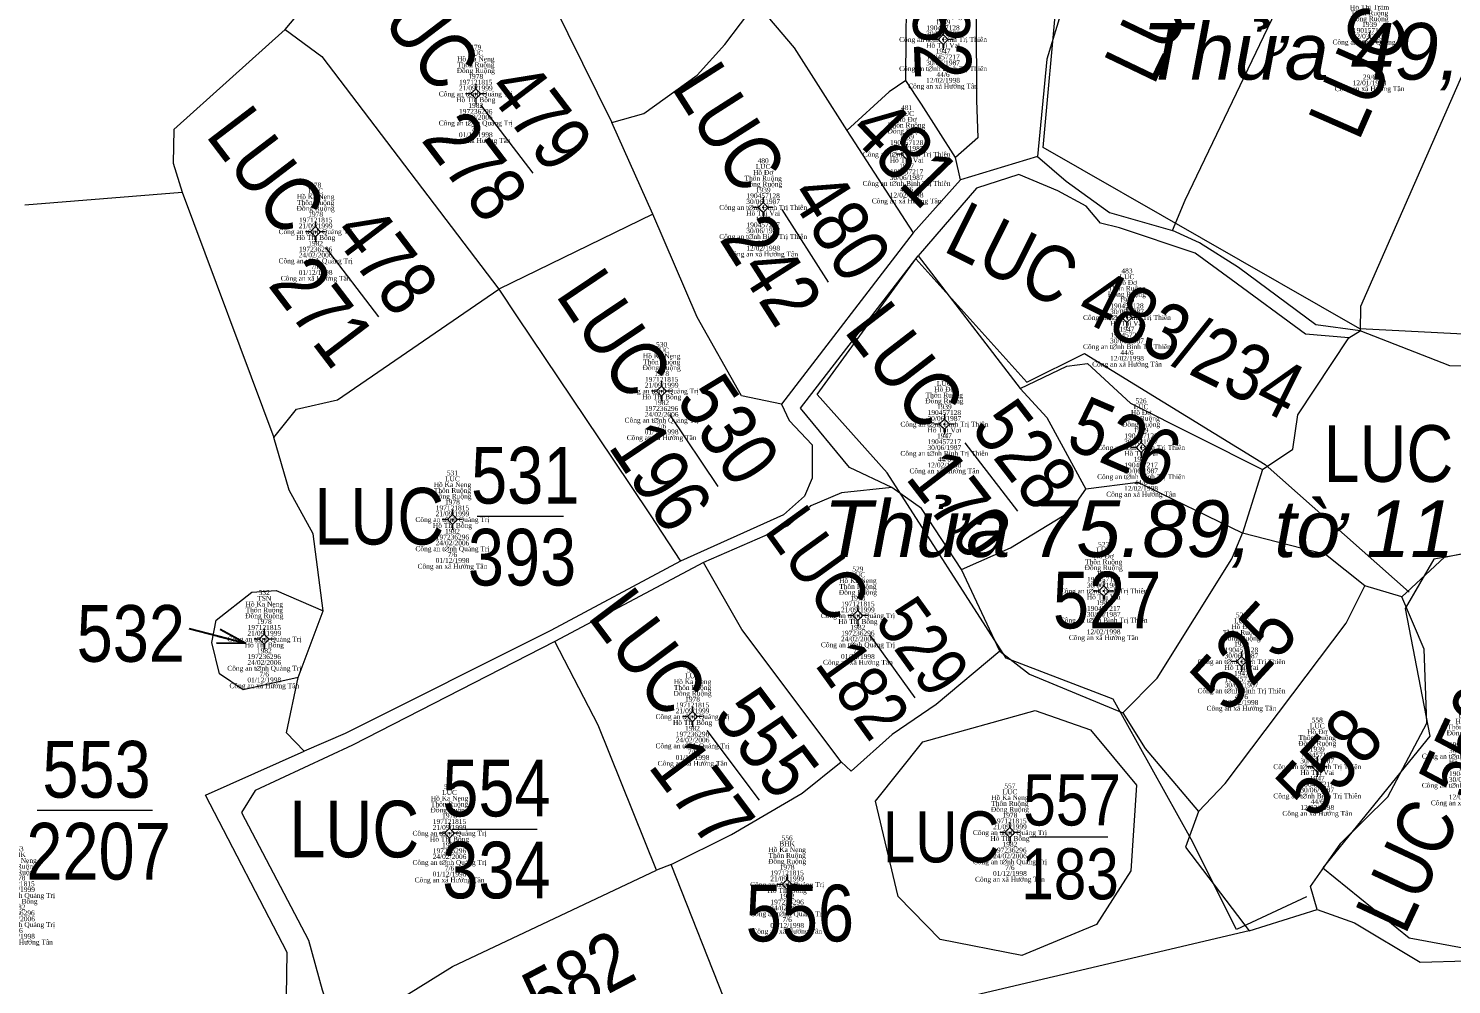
# Model space of a CAD drawing. Header units: metres. Extents: x 545779 to 547235, y 1841259 to 1843294.
# Drawn here: x 546400.9 to 546488.8, y 1842431 to 1842490 of the extents above; entities that cross this region are included whole.
import ezdxf
from ezdxf.enums import TextEntityAlignment as Align

# ---------------------------------------------------------------- set-up
doc = ezdxf.new("R2010")
doc.units = ezdxf.units.M
doc.header["$MEASUREMENT"] = 0
for name, color, linetype, lineweight in [('Level 1', 7, 'Continuous', 0), ('Level 10', 7, 'Continuous', 0), ('Level 11', 7, 'Continuous', 0), ('Level 13', 7, 'Continuous', 0), ('Level 15', 7, 'Continuous', 0), ('Level 18', 7, 'Continuous', 0), ('Level 23', 7, 'Continuous', 0), ('Level 31', 7, 'Continuous', 0)]:
    doc.layers.add(name, color=color, linetype=linetype, lineweight=lineweight)
doc.styles.add('Style-Vnariali', font='Vnariali.shx')
doc.styles.add('Style-vnarialNarrowI', font='vnarialNarrowI.shx')
doc.styles.add('Style-Vntimei', font='Vntimei.shx')
doc.dimstyles.get("Standard").update_dxf_attribs({"dimtxt": 0.18, "dimasz": 0.18, "dimexe": 0.18, "dimexo": 0.0625, "dimgap": 0.09, "dimtad": 0, "dimtih": 1, "dimtoh": 1, "dimdec": 4, "dimzin": 0, "dimdsep": 46, "dimtxsty": 'Standard', "dimcen": 0.09, "dimadec": 0, "dimazin": 0, "dimtfac": 1, "dimtdec": 4, "dimtofl": 0, "dimtmove": 0, "dimatfit": 3, "dimfxl": 1, "dimtolj": 1, "dimtzin": 0, "dimarcsym": 0})

# ---------------------------------------------------------------- blocks, each defined once
blk = doc.blocks.new('N_THUA_620')
at = {"layer": 'Level 13', "color": 230, "linetype": 'Continuous', "lineweight": 13, "flags": 128}
blk.add_lwpolyline([(-2.871527, -0.001946), (2.44204, -0.004404)], dxfattribs=at)
at = {"layer": 'Level 13', "color": 230, "linetype": 'Continuous', "lineweight": 0, "style": 'Style-vnarialNarrowI'}
blk.add_text('449', height=3.499914, rotation=0.000059, dxfattribs=at).set_placement((-0.06613, 0.777535), align=Align.CENTER)
blk.add_text('LUC ', height=3.499914, rotation=0.000059, dxfattribs=at).set_placement((-3.772788, 0.000309), align=Align.MIDDLE_RIGHT)
blk.add_text('421', height=3.499914, rotation=0.000059, dxfattribs=at).set_placement((0.087661, -0.7877), align=Align.TOP_CENTER)
blk = doc.blocks.new('N_THUA_664')
at = {"layer": 'Level 13', "color": 230, "linetype": 'Continuous', "lineweight": 13, "flags": 128}
blk.add_lwpolyline([(-2.876058, 0.0024), (2.504095, 0.004239)], dxfattribs=at)
at = {"layer": 'Level 13', "color": 230, "linetype": 'Continuous', "lineweight": 0, "style": 'Style-vnarialNarrowI'}
blk.add_text('478', height=3.499923, rotation=359.999991, dxfattribs=at).set_placement((-0.014378, 0.780863), align=Align.CENTER)
blk.add_text('LUC ', height=3.499923, rotation=359.999991, dxfattribs=at).set_placement((-3.778253, 0.004355), align=Align.MIDDLE_RIGHT)
blk.add_text('271', height=3.499923, rotation=359.999991, dxfattribs=at).set_placement((0.124217, -0.776566), align=Align.TOP_CENTER)
blk = doc.blocks.new('N_THUA_665')
at = {"layer": 'Level 13', "color": 230, "linetype": 'Continuous', "lineweight": 13, "flags": 128}
blk.add_lwpolyline([(-2.840073, 0.000145), (2.476068, 0.000437)], dxfattribs=at)
at = {"layer": 'Level 13', "color": 230, "linetype": 'Continuous', "lineweight": 0, "style": 'Style-vnarialNarrowI'}
blk.add_text('479', height=3.499923, rotation=359.999991, dxfattribs=at).set_placement((-0.043334, 0.778608), align=Align.CENTER)
blk.add_text('LUC ', height=3.499923, rotation=359.999991, dxfattribs=at).set_placement((-3.778253, 0.004355), align=Align.MIDDLE_RIGHT)
blk.add_text('278', height=3.499923, rotation=359.999991, dxfattribs=at).set_placement((-0.020269, -0.779304), align=Align.TOP_CENTER)
blk = doc.blocks.new('N_THUA_666')
at = {"layer": 'Level 13', "color": 230, "linetype": 'Continuous', "lineweight": 13, "flags": 128}
blk.add_lwpolyline([(-2.837779, -0.005865), (2.4773, -0.001576)], dxfattribs=at)
at = {"layer": 'Level 13', "color": 230, "linetype": 'Continuous', "lineweight": 0, "style": 'Style-vnarialNarrowI'}
blk.add_text('480', height=3.499985, rotation=359.999888, dxfattribs=at).set_placement((-0.042938, 0.782223), align=Align.CENTER)
blk.add_text('LUC ', height=3.499985, rotation=359.999888, dxfattribs=at).set_placement((-3.769638, 0.000603), align=Align.MIDDLE_RIGHT)
blk.add_text('242', height=3.499985, rotation=359.999888, dxfattribs=at).set_placement((-0.060727, -0.780536), align=Align.TOP_CENTER)
blk = doc.blocks.new('N_THUA_668')
at = {"layer": 'Level 13', "color": 230, "linetype": 'Continuous', "lineweight": 0, "style": 'Style-vnarialNarrowI'}
blk.add_text('481', height=3.49998, rotation=314.086478, dxfattribs=at).set_placement((0.21058, -0.213929), align=Align.MIDDLE_CENTER)
blk = doc.blocks.new('N_THUA_670')
at = {"layer": 'Level 13', "color": 230, "linetype": 'Continuous', "lineweight": 0, "style": 'Style-vnarialNarrowI'}
blk.add_text('482', height=3.49998, rotation=272.091333, dxfattribs=at).set_placement((0.004279, -0.121665), align=Align.MIDDLE_CENTER)
blk = doc.blocks.new('N_THUA_671')
at = {"layer": 'Level 13', "color": 230, "linetype": 'Continuous', "lineweight": 0, "style": 'Style-vnarialNarrowI'}
blk.add_text('LUC 483/234', height=3.499974, rotation=0.000061, dxfattribs=at).set_placement((0.09766, 0.004341), align=Align.MIDDLE_CENTER)
blk = doc.blocks.new('N_THUA_672')
at = {"layer": 'Level 13', "color": 230, "linetype": 'Continuous', "lineweight": 13, "flags": 128}
blk.add_lwpolyline([(-2.848102, -0.004425), (2.476485, 0.005217)], dxfattribs=at)
at = {"layer": 'Level 13', "color": 230, "linetype": 'Continuous', "lineweight": 0, "style": 'Style-vnarialNarrowI'}
blk.add_text('484', height=3.499981, rotation=359.999916, dxfattribs=at).set_placement((-0.079283, 0.78345), align=Align.CENTER)
blk.add_text('LUC ', height=3.499981, rotation=359.999916, dxfattribs=at).set_placement((-3.774077, -0.001157), align=Align.MIDDLE_RIGHT)
blk.add_text('402', height=3.499981, rotation=359.999916, dxfattribs=at).set_placement((-0.068713, -0.778952), align=Align.TOP_CENTER)
blk = doc.blocks.new('N_THUA_726')
at = {"layer": 'Level 13', "color": 230, "linetype": 'Continuous', "lineweight": 13, "flags": 128}
blk.add_lwpolyline([(-2.84, 0), (2.48, 0)], dxfattribs=at)
at = {"layer": 'Level 13', "color": 230, "linetype": 'Continuous', "lineweight": 0, "style": 'Style-vnarialNarrowI'}
blk.add_text('524', height=3.49998, dxfattribs=at).set_placement((-0.072599, 0.78), align=Align.CENTER)
blk.add_text('LUC ', height=3.49998, dxfattribs=at).set_placement((-3.771418, -0.00001), align=Align.MIDDLE_RIGHT)
blk.add_text('350', height=3.49998, dxfattribs=at).set_placement((-0.045308, -0.78002), align=Align.TOP_CENTER)
blk = doc.blocks.new('N_THUA_728')
at = {"layer": 'Level 13', "color": 230, "linetype": 'Continuous', "lineweight": 0, "style": 'Style-vnarialNarrowI'}
blk.add_text('525', height=3.49986, rotation=47.385944, dxfattribs=at).set_placement((0.097457, 0.104894), align=Align.MIDDLE_CENTER)
blk = doc.blocks.new('N_THUA_730')
at = {"layer": 'Level 13', "color": 230, "linetype": 'Continuous', "lineweight": 0, "style": 'Style-vnarialNarrowI'}
blk.add_text('526', height=3.49998, rotation=336.614778, dxfattribs=at).set_placement((0.154326, -0.070402), align=Align.MIDDLE_CENTER)
blk = doc.blocks.new('N_THUA_732')
at = {"layer": 'Level 13', "color": 230, "linetype": 'Continuous', "lineweight": 0, "style": 'Style-vnarialNarrowI'}
blk.add_text('527', height=3.49998, dxfattribs=at).set_placement((0.239274, -0.00001), align=Align.MIDDLE_CENTER)
blk = doc.blocks.new('N_THUA_733')
at = {"layer": 'Level 13', "color": 230, "linetype": 'Continuous', "lineweight": 13, "flags": 128}
blk.add_lwpolyline([(-2.844302, -0.005633), (2.482128, -0.005737)], dxfattribs=at)
at = {"layer": 'Level 13', "color": 230, "linetype": 'Continuous', "lineweight": 0, "style": 'Style-vnarialNarrowI'}
blk.add_text('528', height=3.499977, rotation=359.999918, dxfattribs=at).set_placement((-0.014097, 0.778839), align=Align.CENTER)
blk.add_text('LUC ', height=3.499977, rotation=359.999918, dxfattribs=at).set_placement((-3.770815, -0.002438), align=Align.MIDDLE_RIGHT)
blk.add_text('170', height=3.499977, rotation=359.999918, dxfattribs=at).set_placement((-0.04636, -0.78361), align=Align.TOP_CENTER)
blk = doc.blocks.new('N_THUA_734')
at = {"layer": 'Level 13', "color": 230, "linetype": 'Continuous', "lineweight": 13, "flags": 128}
blk.add_lwpolyline([(-2.833865, 0.001753), (2.482566, 0.004912)], dxfattribs=at)
at = {"layer": 'Level 13', "color": 230, "linetype": 'Continuous', "lineweight": 0, "style": 'Style-vnarialNarrowI'}
blk.add_text('529', height=3.499918, rotation=359.999919, dxfattribs=at).set_placement((-0.045414, 0.774277), align=Align.CENTER)
blk.add_text('LUC ', height=3.499918, rotation=359.999919, dxfattribs=at).set_placement((-3.765024, 0.005187), align=Align.MIDDLE_RIGHT)
blk.add_text('182', height=3.499918, rotation=359.999919, dxfattribs=at).set_placement((-0.055006, -0.77604), align=Align.TOP_CENTER)
blk = doc.blocks.new('N_THUA_735')
at = {"layer": 'Level 13', "color": 230, "linetype": 'Continuous', "lineweight": 13, "flags": 128}
blk.add_lwpolyline([(-2.823464, -0.005548), (2.529443, -0.001617)], dxfattribs=at)
at = {"layer": 'Level 13', "color": 230, "linetype": 'Continuous', "lineweight": 0, "style": 'Style-vnarialNarrowI'}
blk.add_text('530', height=3.499975, rotation=359.999938, dxfattribs=at).set_placement((-0.011934, 0.776334), align=Align.CENTER)
blk.add_text('LUC ', height=3.499975, rotation=359.999938, dxfattribs=at).set_placement((-3.771284, -0.002183), align=Align.MIDDLE_RIGHT)
blk.add_text('196', height=3.499975, rotation=359.999938, dxfattribs=at).set_placement((0.026745, -0.779716), align=Align.TOP_CENTER)
blk = doc.blocks.new('N_THUA_736')
at = {"layer": 'Level 13', "color": 230, "linetype": 'Continuous', "lineweight": 13, "flags": 128}
blk.add_lwpolyline([(-2.84, 0), (2.48, 0)], dxfattribs=at)
at = {"layer": 'Level 13', "color": 230, "linetype": 'Continuous', "lineweight": 0, "style": 'Style-vnarialNarrowI'}
blk.add_text('531', height=3.49998, dxfattribs=at).set_placement((0.124692, 0.78), align=Align.CENTER)
blk.add_text('LUC ', height=3.49998, dxfattribs=at).set_placement((-3.771418, -0.00001), align=Align.MIDDLE_RIGHT)
blk.add_text('393', height=3.49998, dxfattribs=at).set_placement((-0.070515, -0.78002), align=Align.TOP_CENTER)
blk = doc.blocks.new('N_THUA_738')
at = {"layer": 'Level 13', "color": 230, "linetype": 'Continuous', "lineweight": 0, "style": 'Style-vnarialNarrowI'}
blk.add_text('532', height=3.49998, dxfattribs=at).set_placement((0.117816, -0.00001), align=Align.MIDDLE_CENTER)
blk = doc.blocks.new('TerminatorOpen_0.5')
at = {"color": 0, "linetype": 'ByBlock', "lineweight": -2}
for q in [(-1, 0.25), (-1, 0), (-1, -0.25)]:
    blk.add_line((0, 0), q, dxfattribs=at)
blk = doc.blocks.new('N_THUA_769')
at = {"layer": 'Level 13', "color": 230, "linetype": 'Continuous', "lineweight": 13, "flags": 128}
blk.add_lwpolyline([(-2.61, 0), (4.52, 0)], dxfattribs=at)
at = {"layer": 'Level 13', "color": 230, "linetype": 'Continuous', "lineweight": 0, "style": 'Style-vnarialNarrowI'}
blk.add_text('553', height=3.49998, dxfattribs=at).set_placement((1.059485, 0.78), align=Align.CENTER)
blk.add_text('BHK ', height=3.49998, dxfattribs=at).set_placement((-3.719263, -0.00001), align=Align.MIDDLE_RIGHT)
blk.add_text('2207', height=3.49998, dxfattribs=at).set_placement((1.184126, -0.78002), align=Align.TOP_CENTER)
blk = doc.blocks.new('N_THUA_770')
at = {"layer": 'Level 13', "color": 230, "linetype": 'Continuous', "lineweight": 13, "flags": 128}
blk.add_lwpolyline([(-2.84, 0), (2.41, 0)], dxfattribs=at)
at = {"layer": 'Level 13', "color": 230, "linetype": 'Continuous', "lineweight": 0, "style": 'Style-vnarialNarrowI'}
blk.add_text('554', height=3.49998, dxfattribs=at).set_placement((-0.112599, 0.78), align=Align.CENTER)
blk.add_text('LUC ', height=3.49998, dxfattribs=at).set_placement((-3.771418, -0.00001), align=Align.MIDDLE_RIGHT)
blk.add_text('334', height=3.49998, dxfattribs=at).set_placement((-0.112599, -0.78002), align=Align.TOP_CENTER)
blk = doc.blocks.new('N_THUA_771')
at = {"layer": 'Level 13', "color": 230, "linetype": 'Continuous', "lineweight": 13, "flags": 128}
blk.add_lwpolyline([(-2.827997, -0.005659), (2.536, -0.000512)], dxfattribs=at)
at = {"layer": 'Level 13', "color": 230, "linetype": 'Continuous', "lineweight": 0, "style": 'Style-vnarialNarrowI'}
blk.add_text('555', height=3.499979, rotation=359.999939, dxfattribs=at).set_placement((-0.011626, 0.777948), align=Align.CENTER)
blk.add_text('LUC ', height=3.499979, rotation=359.999939, dxfattribs=at).set_placement((-3.770392, 0.002835), align=Align.MIDDLE_RIGHT)
blk.add_text('177', height=3.499979, rotation=359.999939, dxfattribs=at).set_placement((0.089793, -0.788078), align=Align.TOP_CENTER)
blk = doc.blocks.new('N_THUA_773')
at = {"layer": 'Level 13', "color": 230, "linetype": 'Continuous', "lineweight": 0, "style": 'Style-vnarialNarrowI'}
blk.add_text('556', height=3.49998, dxfattribs=at).set_placement((0.168779, -0.00001), align=Align.MIDDLE_CENTER)
blk = doc.blocks.new('N_THUA_774')
at = {"layer": 'Level 13', "color": 230, "linetype": 'Continuous', "lineweight": 13, "flags": 128}
blk.add_lwpolyline([(-2.844447, 0), (2.533336, 0)], dxfattribs=at)
at = {"layer": 'Level 13', "color": 230, "linetype": 'Continuous', "lineweight": 0, "style": 'Style-vnarialNarrowI'}
blk.add_text('557', height=3.499937, dxfattribs=at).set_placement((0.089226, 0.78889), align=Align.CENTER)
blk.add_text('LUC ', height=3.499937, dxfattribs=at).set_placement((-3.769311, 0.005522), align=Align.MIDDLE_RIGHT)
blk.add_text('183', height=3.499937, dxfattribs=at).set_placement((-0.048339, -0.777845), align=Align.TOP_CENTER)
blk = doc.blocks.new('N_THUA_776')
at = {"layer": 'Level 13', "color": 230, "linetype": 'Continuous', "lineweight": 0, "style": 'Style-vnarialNarrowI'}
blk.add_text('558', height=3.49986, rotation=47.393608, dxfattribs=at).set_placement((0.113319, 0.121954), align=Align.MIDDLE_CENTER)
blk = doc.blocks.new('N_THUA_777')
at = {"layer": 'Level 13', "color": 230, "linetype": 'Continuous', "lineweight": 0, "style": 'Style-vnarialNarrowI'}
blk.add_text('LUC 559/242', height=3.499976, rotation=359.999927, dxfattribs=at).set_placement((0.110596, 0.005208), align=Align.MIDDLE_CENTER)
blk = doc.blocks.new('N_THUA_805')
at = {"layer": 'Level 13', "color": 230, "linetype": 'Continuous', "lineweight": 13, "flags": 128}
blk.add_lwpolyline([(-2.844788, 0.003285), (2.473585, -0.000326)], dxfattribs=at)
at = {"layer": 'Level 13', "color": 230, "linetype": 'Continuous', "lineweight": 0, "style": 'Style-vnarialNarrowI'}
blk.add_text('582', height=3.499987, rotation=359.999948, dxfattribs=at).set_placement((-0.062433, 0.776824), align=Align.CENTER)
blk.add_text('LUC ', height=3.499987, rotation=359.999948, dxfattribs=at).set_placement((-3.775329, -0.005503), align=Align.MIDDLE_RIGHT)
blk.add_text('319', height=3.499987, rotation=359.999948, dxfattribs=at).set_placement((-0.035133, -0.783036), align=Align.TOP_CENTER)
blk = doc.blocks.new('CENTRD')
at = {"layer": 'Level 11', "linetype": 'Continuous', "lineweight": 0}
h = blk.add_hatch(color=3, dxfattribs=at)
edge = h.paths.add_edge_path()
edge.add_arc((-0.0025, 0), 1.500056, 0, 360)
at = {"layer": 'Level 11', "color": 3, "linetype": 'Continuous', "lineweight": 0}
for p, q in [((-6.200231, 0), (-12.600469, 0)), ((0, 6.200231), (-6.200231, 0)), ((-6.200231, 0), (0, -6.200231)), ((0, 12.600469), (0, 6.200231)), ((6.200231, 0), (0, 6.200231)), ((0, -6.200231), (6.200231, 0)), ((12.400462, 0), (6.200231, 0)), ((0, -6.200231), (0, -12.600469))]:
    blk.add_line(p, q, dxfattribs=at)

msp = doc.modelspace()

# ---------------------------------------------------------------- linework, layer by layer
at = {"layer": 'Level 1', "color": 1, "linetype": 'Continuous', "lineweight": 0}
for p, q in [((546463.61, 1842482.67), (546465.39, 1842502.24)), ((546483.17, 1842471.48), (546463.61, 1842482.67)), ((546449.65, 1842467.42), (546455.74, 1842475.81)), ((546455.74, 1842475.81), (546462.6, 1842468.18)), ((546512.88, 1842469.96), (546483.17, 1842471.48)), ((546462.6, 1842468.18), (546466.16, 1842469.96)), ((546466.16, 1842469.96), (546477.33, 1842463.1)), ((546453.97, 1842462.59), (546449.65, 1842467.42)), ((546477.33, 1842463.1), (546486.22, 1842455.22)), ((546461.33, 1842451.15), (546453.97, 1842462.59)), ((546494.86, 1842458.52), (546487.75, 1842457.25)), ((546487.75, 1842457.25), (546485.97, 1842454.2)), ((546485.97, 1842454.2), (546487.49, 1842446.33)), ((546467.93, 1842448.61), (546461.33, 1842451.15)), ((546472.76, 1842439.97), (546467.93, 1842448.61)), ((546487.49, 1842446.33), (546480.89, 1842438.19)), ((546475.55, 1842434.38), (546472.76, 1842439.97)), ((546480.89, 1842438.19), (546486.22, 1842433.87)), ((546479.87, 1842436.41), (546475.55, 1842434.38)), ((546486.22, 1842433.87), (546493.08, 1842432.6))]:
    msp.add_line(p, q, dxfattribs=at)
at = {"layer": 'Level 10', "color": 7, "linetype": 'Continuous', "lineweight": 0, "flags": 128}
for points in [[(546471.6, 1842477.56), (546472.38, 1842479.43), (546482.84, 1842501.24), (546486.43, 1842507.88)], [(546464.3, 1842501.72), (546464.85, 1842499.93), (546465.44, 1842493.4), (546463.85, 1842488.13), (546463.27, 1842482.12)], [(546495.29, 1842500.4), (546483.21, 1842472.86), (546483.19, 1842471.35)], [(546416.79, 1842489.96), (546422.11, 1842496.29)], [(546422.11, 1842496.29), (546424.67, 1842496.3), (546426.47, 1842496.61), (546428.09, 1842496.31), (546429.31, 1842495.49), (546432.24, 1842493.14), (546433.36, 1842491.56), (546436.97, 1842484.22)], [(546455.14, 1842486.82), (546455.16, 1842489.59), (546455.2, 1842492.67), (546455.91, 1842495.84)], [(546455.91, 1842495.84), (546458.66, 1842495.44), (546459.48, 1842490.76), (546459.5, 1842485.61), (546459.58, 1842483.28), (546458.2, 1842482.06)], [(546436.97, 1842484.22), (546438.96, 1842484.78), (546442.24, 1842487.15), (546443.96, 1842489.03), (546445.89, 1842491.6)], [(546445.89, 1842491.6), (546448.23, 1842488.83), (546451.48, 1842483.73)], [(546416.79, 1842489.96), (546409.93, 1842483.79), (546409.88, 1842481.72), (546410.44, 1842479.93)], [(546416.79, 1842489.96), (546419.06, 1842488.3), (546429.99, 1842473.94)], [(546455.14, 1842486.82), (546454.11, 1842486.11), (546451.48, 1842483.73)], [(546458.2, 1842482.06), (546456.1, 1842485.36), (546455.14, 1842486.82)], [(546439.5, 1842478.56), (546436.97, 1842484.22)], [(546451.48, 1842483.73), (546455.58, 1842477.4)], [(546458.5, 1842480.69), (546458.2, 1842482.06)], [(546463.27, 1842482.12), (546458.5, 1842480.69)], [(546463.27, 1842482.12), (546465.03, 1842480.61), (546467.71, 1842478.66), (546471.6, 1842477.56)], [(546458.5, 1842480.69), (546455.58, 1842477.4)], [(546462.11, 1842481.02), (546459.5, 1842480.16)], [(546482.5, 1842470.92), (546479.82, 1842471.15), (546475.23, 1842474.53), (546473.01, 1842476.15), (546468.33, 1842477.71), (546467.16, 1842478), (546466.27, 1842479.05), (546464.51, 1842480), (546462.11, 1842481.02)], [(546400.72, 1842479.13), (546410.44, 1842479.93)], [(546410.44, 1842479.93), (546416.1, 1842464.77)], [(546459.5, 1842480.16), (546455.9, 1842475.98)], [(546439.5, 1842478.56), (546429.99, 1842473.94)], [(546447.46, 1842466.82), (546444.98, 1842467.34), (546442.24, 1842472.2), (546439.5, 1842478.56)], [(546455.58, 1842477.4), (546447.46, 1842466.82)], [(546483.19, 1842471.35), (546480.46, 1842471.72), (546475.67, 1842475.27), (546473.27, 1842476.8), (546471.6, 1842477.56)], [(546454.26, 1842461.68), (546451.65, 1842462.92), (546448.62, 1842466.59), (546455.9, 1842475.98)], [(546455.9, 1842475.98), (546462.2, 1842467.8)], [(546416.1, 1842464.77), (546417.49, 1842466.52), (546420.03, 1842467.1), (546429.99, 1842473.94)], [(546429.99, 1842473.94), (546431.13, 1842472.23), (546437.04, 1842463.44), (546439.34, 1842459.99), (546441.22, 1842457.13)], [(546477.15, 1842462.8), (546479.03, 1842464.05), (546479.34, 1842466.16), (546482.5, 1842470.92)], [(546482.5, 1842470.92), (546483.19, 1842471.35)], [(546512.51, 1842470.15), (546510.78, 1842468.42), (546507.21, 1842468.42), (546502.13, 1842469.03), (546488.73, 1842469.2), (546483.19, 1842471.35)], [(546462.2, 1842467.8), (546465.07, 1842469.17), (546466.35, 1842469.33), (546469, 1842466.89), (546477.15, 1842462.8)], [(546462.2, 1842467.8), (546463.85, 1842466), (546466.24, 1842461.58)], [(546447.46, 1842466.82), (546447.93, 1842465.82), (546449.34, 1842464.32), (546449.34, 1842462.26), (546448.87, 1842461.14), (546447.58, 1842460), (546441.22, 1842457.13)], [(546419.15, 1842454.06), (546418.52, 1842458.82), (546417.04, 1842461.51), (546416.1, 1842464.77)], [(546477.15, 1842462.8), (546475.92, 1842458.86)], [(546475.92, 1842458.86), (546469.49, 1842461.99), (546466.24, 1842461.58)], [(546454.26, 1842461.68), (546451.15, 1842461.36), (546449.26, 1842460.56), (546447.85, 1842459.32), (546442.64, 1842457.05)], [(546458.56, 1842456.62), (546456.09, 1842460.39), (546454.26, 1842461.68)], [(546458.56, 1842456.62), (546461.6, 1842457.95), (546465.28, 1842460.2), (546466.24, 1842461.58)], [(546468.53, 1842447.76), (546470.66, 1842449.9), (546475.26, 1842457.28), (546475.92, 1842458.86)], [(546483.49, 1842455.6), (546481.05, 1842457.55), (546475.92, 1842458.86)], [(546485.76, 1842454.92), (546488.4, 1842457.39), (546493.63, 1842458.43), (546495.74, 1842457.64)], [(546441.22, 1842457.13), (546433.21, 1842452.86), (546420.5, 1842446.49), (546417.97, 1842445.4)], [(546442.64, 1842457.05), (546433.46, 1842452.17)], [(546451.13, 1842444.74), (546445.01, 1842452.91), (546442.64, 1842457.05)], [(546460.94, 1842451.57), (546458.56, 1842456.62)], [(546473.21, 1842441.68), (546474.85, 1842443.4), (546482.32, 1842453.3), (546483.49, 1842455.6)], [(546480.53, 1842435.63), (546480.13, 1842437.05), (546481.99, 1842439.72), (546484.9, 1842442.57), (546487.3, 1842447.12), (546487.14, 1842451.7), (546485.76, 1842454.92)], [(546485.76, 1842454.92), (546483.49, 1842455.6)], [(546433.46, 1842452.17), (546420.95, 1842445.77), (546414.95, 1842442.96), (546414.1, 1842441.62), (546418.24, 1842433.72), (546419.09, 1842430.65), (546419.77, 1842428.69)], [(546439.73, 1842438.06), (546436.14, 1842447.01), (546433.46, 1842452.17)], [(546460.94, 1842451.57), (546457.01, 1842448.28), (546454.29, 1842446.42), (546451.75, 1842444.17), (546451.13, 1842444.74)], [(546460.94, 1842451.57), (546462.77, 1842450.15), (546468.53, 1842447.76)], [(546417.97, 1842445.4), (546416.88, 1842446.54), (546417.6, 1842449.95)], [(546456.18, 1842445.97), (546463.12, 1842447.91), (546466.54, 1842446.72), (546469.38, 1842443.29), (546469.02, 1842438.01), (546466.91, 1842434.7), (546462.3, 1842432.78), (546457.25, 1842433.76), (546454.66, 1842436.42), (546453.26, 1842442.32), (546456.18, 1842445.97)], [(546468.53, 1842447.76), (546469.91, 1842445.57), (546473.21, 1842441.68)], [(546416.83, 1842427.57), (546416.92, 1842432.97), (546411.87, 1842442.68), (546417.97, 1842445.4)], [(546440.63, 1842438.4), (546444.36, 1842440.26), (546448.73, 1842442.8), (546451.13, 1842444.74)], [(546473.21, 1842441.68), (546472.4, 1842439.47), (546476.33, 1842434.31)], [(546440.63, 1842438.4), (546439.73, 1842438.06)], [(546446.31, 1842427.25), (546444.2, 1842429.39), (546440.63, 1842438.4)], [(546419.77, 1842428.69), (546423.05, 1842429.57), (546427.14, 1842432.1), (546439.73, 1842438.06)], [(546476.33, 1842434.31), (546480.53, 1842435.63)], [(546480.53, 1842435.63), (546482.85, 1842434.8), (546486.9, 1842432.36), (546492.63, 1842432.54)], [(546476.33, 1842434.31), (546446.31, 1842427.25)]]:
    msp.add_lwpolyline(points, dxfattribs=at)
at = {"layer": 'Level 23', "color": 12, "linetype": 'Continuous', "lineweight": 0, "flags": 128}
for points in [[(546463.27, 1842482.12), (546458.5, 1842480.69)], [(546463.27, 1842482.12), (546465.03, 1842480.61), (546467.71, 1842478.66), (546471.6, 1842477.56)], [(546458.5, 1842480.69), (546455.58, 1842477.4)], [(546462.11, 1842481.02), (546459.5, 1842480.16)], [(546482.5, 1842470.92), (546479.82, 1842471.15), (546475.23, 1842474.53), (546473.01, 1842476.15), (546468.33, 1842477.71), (546467.16, 1842478), (546466.27, 1842479.05), (546464.51, 1842480), (546462.11, 1842481.02)], [(546459.5, 1842480.16), (546455.9, 1842475.98)], [(546455.58, 1842477.4), (546447.46, 1842466.82)], [(546483.19, 1842471.35), (546480.46, 1842471.72), (546475.67, 1842475.27), (546473.27, 1842476.8), (546471.6, 1842477.56)], [(546454.26, 1842461.68), (546451.65, 1842462.92), (546448.62, 1842466.59), (546455.9, 1842475.98)], [(546482.5, 1842470.92), (546483.19, 1842471.35)], [(546447.46, 1842466.82), (546447.93, 1842465.82), (546449.34, 1842464.32), (546449.34, 1842462.26), (546448.87, 1842461.14), (546447.58, 1842460), (546441.22, 1842457.13)], [(546454.26, 1842461.68), (546451.15, 1842461.36), (546449.26, 1842460.56), (546447.85, 1842459.32), (546442.64, 1842457.05)], [(546441.22, 1842457.13), (546433.21, 1842452.86), (546420.5, 1842446.49), (546417.97, 1842445.4)], [(546442.64, 1842457.05), (546433.46, 1842452.17)], [(546433.46, 1842452.17), (546420.95, 1842445.77), (546414.95, 1842442.96), (546414.1, 1842441.62), (546418.24, 1842433.72), (546419.09, 1842430.65), (546419.77, 1842428.69)], [(546416.83, 1842427.57), (546416.92, 1842432.97), (546411.87, 1842442.68), (546417.97, 1842445.4)]]:
    msp.add_lwpolyline(points, dxfattribs=at)
at = {"layer": 'Level 31', "color": 4, "linetype": 'Continuous', "lineweight": 0, "flags": 128}
for points in [[(546417.6, 1842449.95), (546414.21, 1842449.18), (546412.74, 1842450.18), (546412.26, 1842452.12), (546412.53, 1842453.49), (546414.73, 1842455.22), (546416.25, 1842455.33), (546419.15, 1842454.06)], [(546417.6, 1842449.95), (546419.15, 1842454.06)]]:
    msp.add_lwpolyline(points, dxfattribs=at)

# ---------------------------------------------------------------- block references
at = {"layer": 'Level 11', "color": 3, "linetype": 'Continuous', "lineweight": 0, "xscale": 0.049998, "yscale": 0.049998, "zscale": 0.049998}
for p in [(546457.43, 1842489.35), (546483.77, 1842489.19), (546428.57, 1842485.99), (546455.18, 1842482.26), (546446.32, 1842478.98), (546418.68, 1842477.48), (546468.79, 1842472.18), (546440.05, 1842467.64), (546457.51, 1842465.59), (546469.66, 1842464.15), (546427.13, 1842459.7), (546467.35, 1842455.29), (546452.17, 1842453.77), (546415.51, 1842452.32), (546475.86, 1842450.93), (546441.96, 1842447.53), (546480.54, 1842444.44), (546426.95, 1842440.33), (546461.56, 1842440.37), (546447.8, 1842437.16)]:
    msp.add_blockref('CENTRD', p, dxfattribs=at)
at = {"layer": 'Level 13', "color": 230, "linetype": 'Continuous', "lineweight": 0}
for name, p, xscale, yscale, zscale, rotation in [('N_THUA_620', (546474.44, 1842498.84), 1.000002, 1.000002, 1.000002, 64.377727), ('N_THUA_665', (546430.59, 1842483.06), 0.999999, 0.999999, 0.999999, 307.276298), ('N_THUA_666', (546449.01, 1842476.46), 0.999999, 0.999999, 0.999999, 302.507637), ('N_THUA_664', (546421.04, 1842474.21), 0.999999, 0.999999, 0.999999, 307.276298), ('N_THUA_671', (546468.61, 1842472.64), 1.000002, 1.000002, 1.000002, 333.449386), ('N_THUA_735', (546442.11, 1842463.84), 1.000001, 1.000001, 1.000001, 303.915171), ('N_THUA_733', (546460.52, 1842462.19), 1.000001, 1.000001, 1.000001, 307.602509), ('N_THUA_734', (546454.37, 1842450.51), 0.900004, 0.900004, 0.900004, 305.782045), ('N_THUA_777', (546489.36, 1842445.32), 1.000001, 1.000001, 1.000001, 64.855821), ('N_THUA_805', (546436.13, 1842429.18), 0.999998, 0.999998, 0.999998, 27.712141)]:
    msp.add_blockref(name, p, dxfattribs=dict(at, xscale=xscale, yscale=yscale, zscale=zscale, rotation=rotation))
for name, p, rotation in [('N_THUA_672', (546486.68, 1842495.54), 66.316159), ('N_THUA_771', (546444.55, 1842444.41), 306.83628)]:
    msp.add_blockref(name, p, dxfattribs=dict(at, rotation=rotation))
for name, p in [('N_THUA_670', (546457.33, 1842490.39)), ('N_THUA_668', (546454.87, 1842482.61)), ('N_THUA_726', (546493.83, 1842463.78)), ('N_THUA_730', (546468.51, 1842464.56)), ('N_THUA_736', (546431.5, 1842459.91)), ('N_THUA_732', (546467.32, 1842454.73)), ('N_THUA_738', (546407.15, 1842452.67)), ('N_THUA_728', (546475.89, 1842451.2)), ('N_THUA_776', (546481.16, 1842444.63)), ('N_THUA_769', (546404.09, 1842441.75)), ('N_THUA_770', (546429.96, 1842440.59)), ('N_THUA_773', (546448.42, 1842435.4))]:
    msp.add_blockref(name, p, dxfattribs=at)
at = {"layer": 'Level 13', "color": 230, "linetype": 'Continuous', "lineweight": 0, "xscale": 0.899999, "yscale": 0.899999, "zscale": 0.899999}
msp.add_blockref('N_THUA_774', (546465.32, 1842440.1), dxfattribs=at)

# ---------------------------------------------------------------- texts
at = {"layer": 'Level 15', "color": 3, "linetype": 'Continuous', "lineweight": 0, "char_height": 0.3, "attachment_point": 5, "line_spacing_factor": 0.72, "style": 'Style-Vntimei'}
for s, insert in [('482\\PLUC\\PHå §¬\\PTh«n Ruéng\\P§ång Ruéng\\P1939\\P190457128\\P30/06/1987\\PC«ng an t∅nh B×nh TrÞ Thiªn\\PHå ThÞ Vai\\P1947\\P190457217\\P30/06/1987\\PC«ng an t∅nh B×nh TrÞ Thiªn\\P44/6\\P12/02/1998\\PC«ng an x· H\xadíng T©n\\P', (546457.43, 1842489.3)), ('484\\PLUC\\PHå ThÞ TrÇm\\PTh«n Ruéng\\P§ång Ruéng\\P1939\\P190157171\\P22/03/2008\\PC«ng an t∅nh Qu¶ng TrÞ\\P \\P \\P \\P \\P \\P29/6\\P12/01/1998\\PC«ng an x· H\xadíng T©n\\P', (546483.77, 1842489.14)), ('479\\PLUC\\PHå Ka Neng\\PTh«n Ruéng\\P§ång Ruéng\\P1978\\P197121815\\P21/09/1999\\PC«ng an t∅nh Qu¶ng TrÞ\\PHå ThÞ B«ng\\P1982\\P197236296\\P24/02/2006\\PC«ng an t∅nh Qu¶ng TrÞ\\P7/6\\P01/12/1998\\PC«ng an x· H\xadíng T©n\\P', (546428.57, 1842485.94)), ('481\\PLUC\\PHå §¬\\PTh«n Ruéng\\P§ång Ruéng\\P1939\\P190457128\\P30/06/1987\\PC«ng an t∅nh B×nh TrÞ Thiªn\\PHå ThÞ Vai\\P1947\\P190457217\\P30/06/1987\\PC«ng an t∅nh B×nh TrÞ Thiªn\\P44/6\\P12/02/1998\\PC«ng an x· H\xadíng T©n\\P', (546455.18, 1842482.21)), ('480\\PLUC\\PHå §¬\\PTh«n Ruéng\\P§ång Ruéng\\P1939\\P190457128\\P30/06/1987\\PC«ng an t∅nh B×nh TrÞ Thiªn\\PHå ThÞ Vai\\P1947\\P190457217\\P30/06/1987\\PC«ng an t∅nh B×nh TrÞ Thiªn\\P44/6\\P12/02/1998\\PC«ng an x· H\xadíng T©n\\P', (546446.32, 1842478.93)), ('478\\PLUC\\PHå Ka Neng\\PTh«n Ruéng\\P§ång Ruéng\\P1978\\P197121815\\P21/09/1999\\PC«ng an t∅nh Qu¶ng TrÞ\\PHå ThÞ B«ng\\P1982\\P197236296\\P24/02/2006\\PC«ng an t∅nh Qu¶ng TrÞ\\P7/6\\P01/12/1998\\PC«ng an x· H\xadíng T©n\\P', (546418.68, 1842477.43)), ('483\\PLUC\\PHå §¬\\PTh«n Ruéng\\P§ång Ruéng\\P1939\\P190457128\\P30/06/1987\\PC«ng an t∅nh B×nh TrÞ Thiªn\\PHå ThÞ Vai\\P1947\\P190457217\\P30/06/1987\\PC«ng an t∅nh B×nh TrÞ Thiªn\\P44/6\\P12/02/1998\\PC«ng an x· H\xadíng T©n\\P', (546468.79, 1842472.13)), ('530\\PLUC\\PHå Ka Neng\\PTh«n Ruéng\\P§ång Ruéng\\P1978\\P197121815\\P21/09/1999\\PC«ng an t∅nh Qu¶ng TrÞ\\PHå ThÞ B«ng\\P1982\\P197236296\\P24/02/2006\\PC«ng an t∅nh Qu¶ng TrÞ\\P7/6\\P01/12/1998\\PC«ng an x· H\xadíng T©n\\P', (546440.05, 1842467.59)), ('528\\PLUC\\PHå §¬\\PTh«n Ruéng\\P§ång Ruéng\\P1939\\P190457128\\P30/06/1987\\PC«ng an t∅nh B×nh TrÞ Thiªn\\PHå ThÞ Vai\\P1947\\P190457217\\P30/06/1987\\PC«ng an t∅nh B×nh TrÞ Thiªn\\P44/6\\P12/02/1998\\PC«ng an x· H\xadíng T©n\\P', (546457.51, 1842465.54)), ('526\\PLUC\\PHå §¬\\PTh«n Ruéng\\P§ång Ruéng\\P1939\\P190457128\\P30/06/1987\\PC«ng an t∅nh B×nh TrÞ Thiªn\\PHå ThÞ Vai\\P1947\\P190457217\\P30/06/1987\\PC«ng an t∅nh B×nh TrÞ Thiªn\\P44/6\\P12/02/1998\\PC«ng an x· H\xadíng T©n\\P', (546469.66, 1842464.1)), ('531\\PLUC\\PHå Ka Neng\\PTh«n Ruéng\\P§ång Ruéng\\P1978\\P197121815\\P21/09/1999\\PC«ng an t∅nh Qu¶ng TrÞ\\PHå ThÞ B«ng\\P1982\\P197236296\\P24/02/2006\\PC«ng an t∅nh Qu¶ng TrÞ\\P7/6\\P01/12/1998\\PC«ng an x· H\xadíng T©n\\P', (546427.13, 1842459.65)), ('527\\PLUC\\PHå §¬\\PTh«n Ruéng\\P§ång Ruéng\\P1939\\P190457128\\P30/06/1987\\PC«ng an t∅nh B×nh TrÞ Thiªn\\PHå ThÞ Vai\\P1947\\P190457217\\P30/06/1987\\PC«ng an t∅nh B×nh TrÞ Thiªn\\P44/6\\P12/02/1998\\PC«ng an x· H\xadíng T©n\\P', (546467.35, 1842455.24)), ('529\\PLUC\\PHå Ka Neng\\PTh«n Ruéng\\P§ång Ruéng\\P1978\\P197121815\\P21/09/1999\\PC«ng an t∅nh Qu¶ng TrÞ\\PHå ThÞ B«ng\\P1982\\P197236296\\P24/02/2006\\PC«ng an t∅nh Qu¶ng TrÞ\\P7/6\\P01/12/1998\\PC«ng an x· H\xadíng T©n\\P', (546452.17, 1842453.72)), ('532\\PTSN\\PHå Ka Neng\\PTh«n Ruéng\\P§ång Ruéng\\P1978\\P197121815\\P21/09/1999\\PC«ng an t∅nh Qu¶ng TrÞ\\PHå ThÞ B«ng\\P1982\\P197236296\\P24/02/2006\\PC«ng an t∅nh Qu¶ng TrÞ\\P7/6\\P01/12/1998\\PC«ng an x· H\xadíng T©n\\P', (546415.51, 1842452.27)), ('525\\PLUC\\PHå §¬\\PTh«n Ruéng\\P§ång Ruéng\\P1939\\P190457128\\P30/06/1987\\PC«ng an t∅nh B×nh TrÞ Thiªn\\PHå ThÞ Vai\\P1947\\P190457217\\P30/06/1987\\PC«ng an t∅nh B×nh TrÞ Thiªn\\P44/6\\P12/02/1998\\PC«ng an x· H\xadíng T©n\\P', (546475.86, 1842450.88)), ('555\\PLUC\\PHå Ka Neng\\PTh«n Ruéng\\P§ång Ruéng\\P1978\\P197121815\\P21/09/1999\\PC«ng an t∅nh Qu¶ng TrÞ\\PHå ThÞ B«ng\\P1982\\P197236296\\P24/02/2006\\PC«ng an t∅nh Qu¶ng TrÞ\\P7/6\\P01/12/1998\\PC«ng an x· H\xadíng T©n\\P', (546441.96, 1842447.48)), ('559\\PLUC\\PHå §¬\\PTh«n Ruéng\\P§ång Ruéng\\P1939\\P190457128\\P30/06/1987\\PC«ng an t∅nh B×nh TrÞ Thiªn\\PHå ThÞ Vai\\P1947\\P190457217\\P30/06/1987\\PC«ng an t∅nh B×nh TrÞ Thiªn\\P44/6\\P12/02/1998\\PC«ng an x· H\xadíng T©n\\P', (546489.71, 1842445.04)), ('558\\PLUC\\PHå §¬\\PTh«n Ruéng\\P§ång Ruéng\\P1939\\P190457128\\P30/06/1987\\PC«ng an t∅nh B×nh TrÞ Thiªn\\PHå ThÞ Vai\\P1947\\P190457217\\P30/06/1987\\PC«ng an t∅nh B×nh TrÞ Thiªn\\P44/6\\P12/02/1998\\PC«ng an x· H\xadíng T©n\\P', (546480.54, 1842444.39)), ('554\\PLUC\\PHå Ka Neng\\PTh«n Ruéng\\P§ång Ruéng\\P1978\\P197121815\\P21/09/1999\\PC«ng an t∅nh Qu¶ng TrÞ\\PHå ThÞ B«ng\\P1982\\P197236296\\P24/02/2006\\PC«ng an t∅nh Qu¶ng TrÞ\\P7/6\\P01/12/1998\\PC«ng an x· H\xadíng T©n\\P', (546426.95, 1842440.28)), ('557\\PLUC\\PHå Ka Neng\\PTh«n Ruéng\\P§ång Ruéng\\P1978\\P197121815\\P21/09/1999\\PC«ng an t∅nh Qu¶ng TrÞ\\PHå ThÞ B«ng\\P1982\\P197236296\\P24/02/2006\\PC«ng an t∅nh Qu¶ng TrÞ\\P7/6\\P01/12/1998\\PC«ng an x· H\xadíng T©n\\P', (546461.56, 1842440.32)), ('556\\PBHK\\PHå Ka Neng\\PTh«n Ruéng\\P§ång Ruéng\\P1978\\P197121815\\P21/09/1999\\PC«ng an t∅nh Qu¶ng TrÞ\\PHå ThÞ B«ng\\P1982\\P197236296\\P24/02/2006\\PC«ng an t∅nh Qu¶ng TrÞ\\P7/6\\P01/12/1998\\PC«ng an x· H\xadíng T©n\\P', (546447.8, 1842437.11)), ('553\\PBHK\\PHå Ka Neng\\PTh«n Ruéng\\P§ång Ruéng\\P1978\\P197121815\\P21/09/1999\\PC«ng an t∅nh Qu¶ng TrÞ\\PHå ThÞ B«ng\\P1982\\P197236296\\P24/02/2006\\PC«ng an t∅nh Qu¶ng TrÞ\\P7/6\\P01/12/1998\\PC«ng an x· H\xadíng T©n\\P', (546400.3, 1842436.44))]:
    msp.add_mtext(s, dxfattribs=dict(at, insert=insert))
at = {"layer": 'Level 18', "color": 1, "linetype": 'Continuous', "lineweight": 0, "style": 'Style-Vnariali'}
for s, p in [('Thöa 49, tê 11', (546485.797, 1842488.62)), ('Thöa 75.89, tê 11', (546469.532, 1842459.14))]:
    msp.add_text(s, height=3.49998, dxfattribs=at).set_placement(p, align=Align.MIDDLE_CENTER)

# ---------------------------------------------------------------- leaders
at = {"layer": 'Level 13', "color": 230, "linetype": 'Continuous', "lineweight": 13}
msp.add_leader([(546414.36, 1842452.05), (546410.86, 1842452.95)], dimstyle='Standard', override={"dimtxt": 1.75, "dimasz": 1.75, "dimgap": 0, "dimtxsty": 'Style-Vntimei', "dimldrblk": 'TerminatorOpen_0.5'}, dxfattribs=at)

doc.saveas('drawing.dxf')
